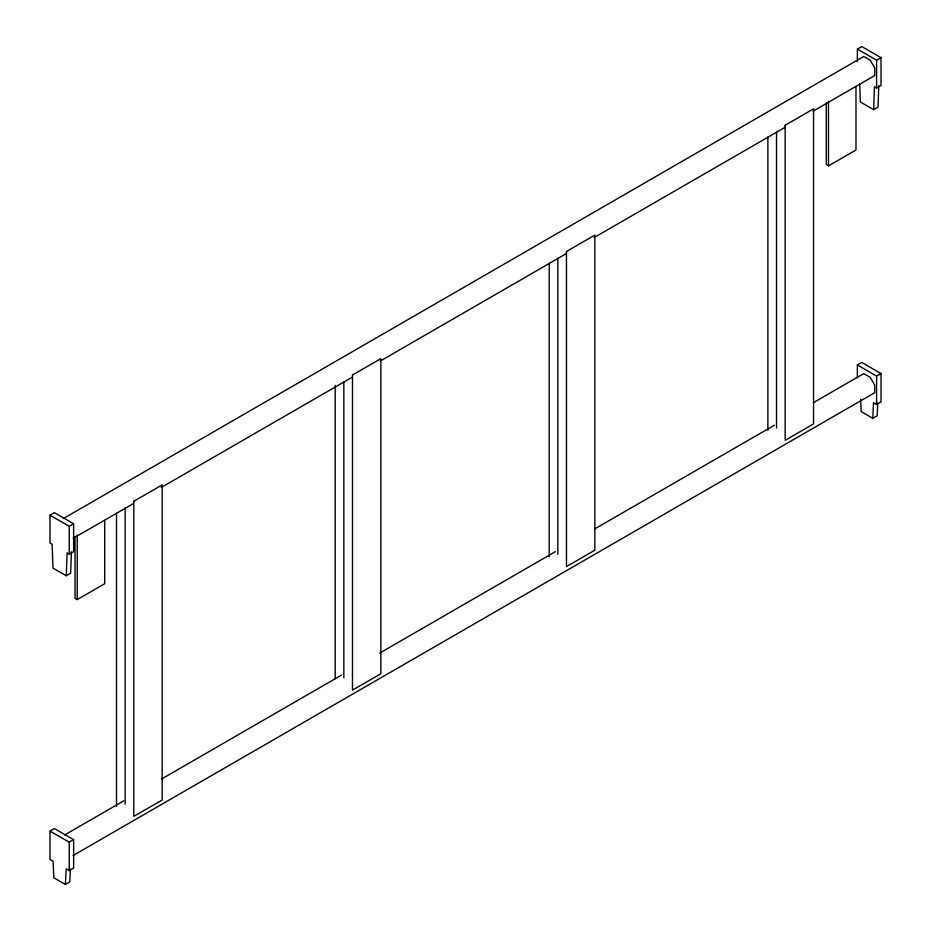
<?xml version="1.0" encoding="UTF-8"?>
<svg xmlns="http://www.w3.org/2000/svg" width="931" height="931" viewBox="0 0 931 931"><rect width="100%" height="100%" fill="white"/><g stroke="black" fill="none" stroke-linecap="round" stroke-linejoin="round"><path stroke-width="1.4" d="M557.844 554.306L557.844 258.108M776.524 428.062L776.524 131.865M66.264 575.765L67.09 552.886L69.243 554.143L73.642 551.594L73.642 523.792L54.405 512.678L50.006 515.215L50.006 543.029L52.148 544.263L52.962 568.085L66.264 575.765L70.675 573.228L71.431 551.78M859.709 83.743L860.325 101.956L873.639 109.637L874.453 86.769L876.606 88.014L881.005 85.466L881.005 57.664L861.769 46.55L857.37 49.087L857.37 61.609M878.806 85.652L878.038 107.1L873.639 109.637M65.403 884.45L66.148 868.821L69.243 870.601L73.642 868.064L73.642 839.657L54.394 828.543L49.995 831.08L49.995 859.488L53.079 861.268L53.823 877.758L65.403 884.45L69.813 881.913L70.419 869.123M860.628 399.271L861.187 411.63L872.778 418.322L873.522 402.692L876.606 404.473L881.005 401.936L881.005 373.529L861.757 362.415L857.358 364.952L857.358 377.742M877.782 402.995L877.177 415.785L872.778 418.322M63.308 518.602L863.759 56.465L870.206 60.189L874.768 68.091L874.768 75.527L813.1 111.138M50.006 515.215L69.243 526.329L73.642 523.792M857.37 49.087L876.606 60.201L881.005 57.664M73.06 538.397L133.47 503.52M161.156 487.53L352.465 377.078M380.151 361.1L566.42 253.558M594.106 237.568L785.403 127.128M75.015 536.582L75.015 598.33L77.226 599.599L104.726 583.725L104.726 520.534M826.274 102.841L826.274 164.601L828.474 165.869L855.985 149.996L855.985 86.804M64.565 835.014L123.718 800.858M161.482 779.061L341.456 675.15M379.685 653.085L555.411 551.629M594.42 529.099L774.394 425.199M813.415 402.669L863.759 373.61L870.206 377.323L874.768 385.225L874.768 392.673L73.06 855.531M49.995 831.08L69.243 842.194L73.642 839.657M857.358 364.952L876.606 376.066L881.005 373.529M876.606 60.201L876.606 88.014M876.606 376.066L876.606 404.473M828.474 101.246L828.474 165.869M767.877 137.032L767.877 430.331M549.209 263.287L549.209 556.587M343.842 381.663L343.842 677.861M335.207 385.387L335.207 678.687M125.161 507.919L125.161 804.116M116.526 513.097L116.526 806.386M77.226 534.976L77.226 599.599M69.243 526.329L69.243 554.143M69.243 842.194L69.243 870.601M133.808 501.285L133.808 816.359L162.18 799.973L162.18 484.9L133.808 501.285M352.477 375.03L352.477 690.115L380.86 673.73L380.86 358.644L352.477 375.03M566.479 251.486L566.479 566.56L594.862 550.174L594.862 235.101L566.479 251.486M785.159 125.231L785.159 440.305L813.543 423.919L813.543 108.846L785.159 125.231"/></g></svg>
